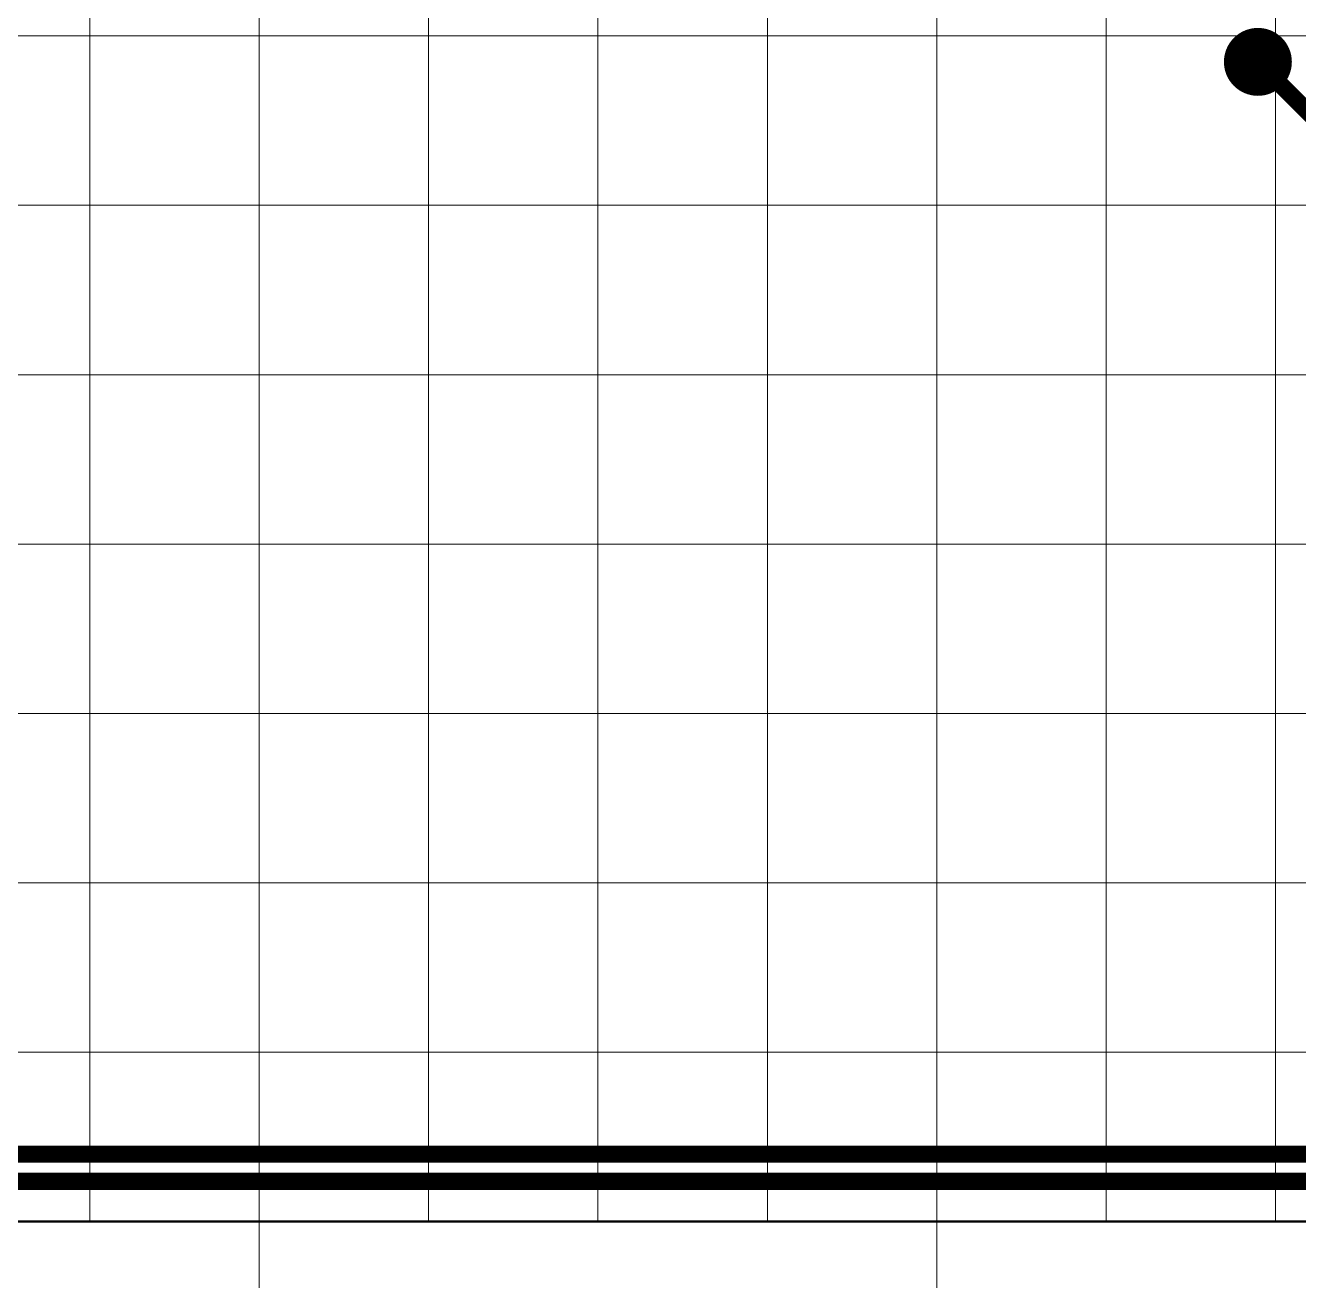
# Model space of a CAD drawing. Extents: x 1752 to 2593, y 74 to 668.
# Drawn here: x 1904.11 to 1939.19, y 464.18 to 498.77 of the extents above; entities that cross this region are included whole.
import ezdxf

# ---------------------------------------------------------------- set-up
doc = ezdxf.new("R2010")
doc.units = 0
doc.header["$MEASUREMENT"] = 0
doc.layers.get('0').update_dxf_attribs({"linetype": 'CONTINUOUS'})
for name, color, linetype in [('BottomSolder', 6, 'CONTINUOUS'), ('KeepOutLayer', 6, 'CONTINUOUS'), ('TopLayer', 1, 'CONTINUOUS')]:
    doc.layers.add(name, color=color, linetype=linetype)

msp = doc.modelspace()

# ---------------------------------------------------------------- linework, layer by layer
at = {"lineweight": 9}
for p, q in [((1905.886, 615.167), (1905.886, 465.809)), ((1910.554, 615.167), (1910.554, 461.142)), ((1915.221, 615.167), (1915.221, 465.809)), ((1919.888, 615.167), (1919.888, 465.809)), ((1924.556, 615.167), (1924.556, 465.809)), ((1929.223, 615.167), (1929.223, 461.142)), ((1933.891, 615.167), (1933.891, 465.809)), ((1938.558, 615.167), (1938.558, 465.809)), ((2003.902, 498.481), (1817.205, 498.481)), ((2041.242, 498.481), (1854.544, 498.481)), ((2003.902, 493.814), (1817.205, 493.814)), ((2041.242, 493.814), (1854.544, 493.814)), ((2003.902, 489.146), (1817.205, 489.146)), ((2041.242, 489.146), (1854.544, 489.146)), ((2003.902, 484.479), (1812.537, 484.479)), ((2041.242, 484.479), (1849.877, 484.479)), ((2003.902, 479.812), (1817.205, 479.812)), ((2041.242, 479.812), (1854.544, 479.812)), ((2003.902, 475.144), (1817.205, 475.144)), ((2041.242, 475.144), (1854.544, 475.144)), ((2003.902, 470.477), (1817.205, 470.477)), ((2041.242, 470.477), (1854.544, 470.477))]:
    msp.add_line(p, q, dxfattribs=at)
at = {"layer": 'BottomSolder', "const_width": 0.936}
msp.add_lwpolyline([(1937.602, 497.767, 1), (1938.538, 497.767, 1)], format="xyb", close=True, dxfattribs=at)
at = {"layer": 'KeepOutLayer', "lineweight": 50}
msp.add_line((1817.442, 465.809), (2031.907, 465.809), dxfattribs=at)
at = {"layer": 'TopLayer'}
for points, const_width in [([(1937.697, 497.767, 1), (1938.444, 497.767, 1)], 0.747), ([(1937.952, 497.767, 1), (1938.189, 497.767, 1)], 0.237)]:
    msp.add_lwpolyline(points, format="xyb", close=True, dxfattribs=dict(at, const_width=const_width))
at = {"layer": 'TopLayer', "const_width": 0.474}
for points in [[(1938.07, 497.767), (1948.152, 487.686)], [(1867.778, 467.662), (1964.301, 467.662)], [(1844.628, 466.916), (1996.6, 466.916)]]:
    msp.add_lwpolyline(points, dxfattribs=at)

doc.saveas('drawing.dxf')
